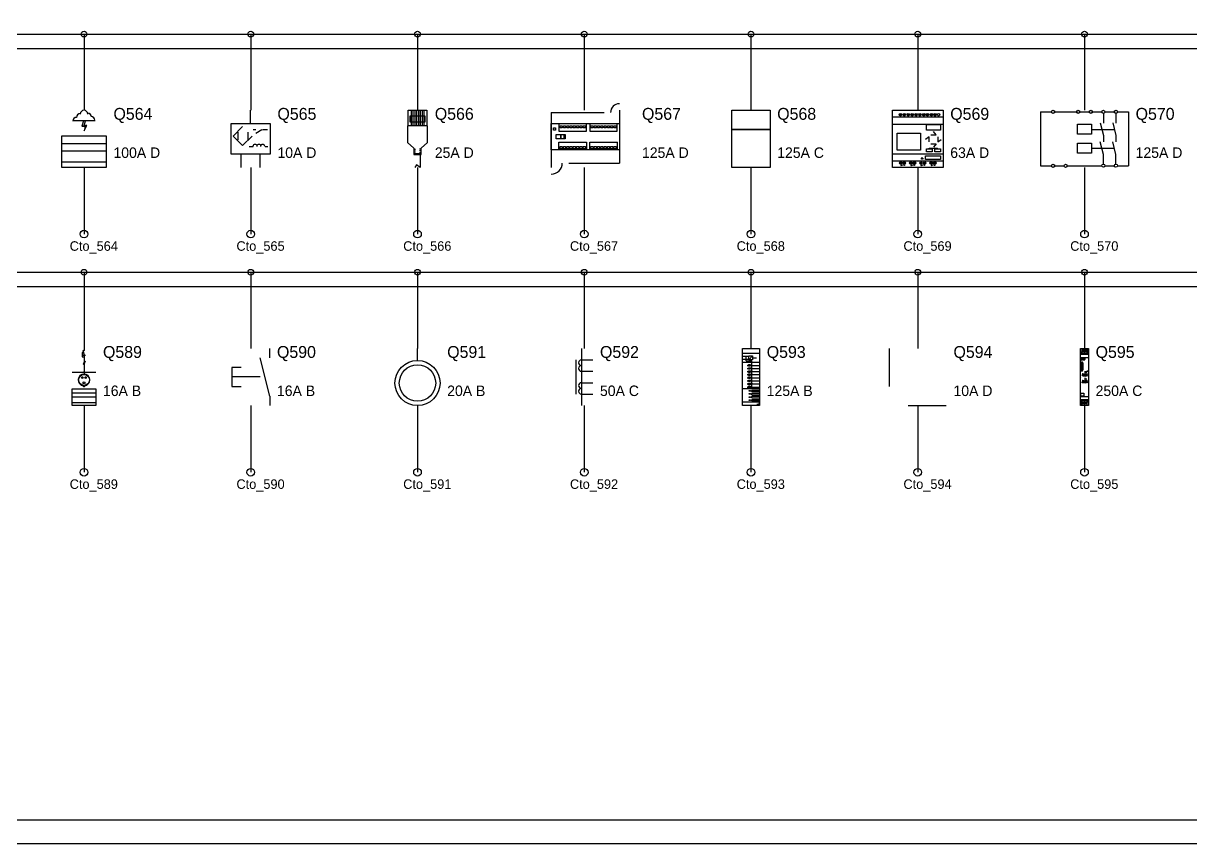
# Model space of a CAD drawing. Header units: metres. Extents: x 2 to 99, y 2 to 133.
# Drawn here: x 51.23 to 75.73, y 2 to 19.23 of the extents above; entities that cross this region are included whole.
import ezdxf

# ---------------------------------------------------------------- set-up
doc = ezdxf.new("R2010")
doc.units = ezdxf.units.M
for name, color, linetype in [('BARRAS_BUSBAR', 7, 'Continuous'), ('COMPONENTES', 7, 'Continuous'), ('FORMATO_LAMINA', 7, 'Continuous'), ('LINEAS_FUERZA', 7, 'Continuous'), ('TEXTOS_CIRCUITO', 7, 'Continuous')]:
    doc.layers.add(name, color=color, linetype=linetype)

msp = doc.modelspace()

# ---------------------------------------------------------------- linework, layer by layer
at = {"layer": 'BARRAS_BUSBAR'}
for p, q in [((5, 19), (96, 19)), ((5, 18.7), (96, 18.7)), ((5, 14), (96, 14)), ((5, 13.7), (96, 13.7))]:
    msp.add_line(p, q, dxfattribs=at)
at = {"layer": 'COMPONENTES'}
for p, q in [((55.99, 17.4), (55.99, 17.12)), ((59.365, 17.4), (59.365, 17.284)), ((59.403, 17.4), (59.403, 17.284)), ((59.442, 17.4), (59.442, 17.284)), ((59.481, 17.4), (59.481, 17.284)), ((59.519, 17.4), (59.519, 17.284)), ((59.558, 17.4), (59.558, 17.284)), ((59.597, 17.4), (59.597, 17.284)), ((59.635, 17.4), (59.635, 17.284)), ((63.738, 17.4), (63.738, 16.292)), ((52.732, 17.182), (52.268, 17.182)), ((59.365, 17.284), (59.365, 17.071)), ((59.403, 17.284), (59.403, 17.071)), ((59.442, 17.284), (59.442, 17.071)), ((59.481, 17.284), (59.481, 17.071)), ((59.519, 17.284), (59.519, 17.071)), ((59.558, 17.284), (59.558, 17.071)), ((59.597, 17.284), (59.597, 17.071)), ((59.635, 17.284), (59.635, 17.071)), ((62.308, 17.354), (62.308, 16.2)), ((62.308, 17.354), (63.415, 17.354)), ((69.468, 17.264), (70.532, 17.264)), ((69.615, 17.291), (69.654, 17.329)), ((69.621, 17.285), (69.659, 17.324)), ((69.697, 17.291), (69.735, 17.329)), ((69.703, 17.285), (69.741, 17.324)), ((69.779, 17.291), (69.817, 17.329)), ((69.785, 17.285), (69.823, 17.324)), ((69.861, 17.291), (69.899, 17.329)), ((69.866, 17.285), (69.905, 17.324)), ((69.943, 17.291), (69.981, 17.329)), ((69.948, 17.285), (69.986, 17.324)), ((70.025, 17.291), (70.063, 17.329)), ((70.03, 17.285), (70.068, 17.324)), ((70.106, 17.291), (70.145, 17.329)), ((70.112, 17.285), (70.15, 17.324)), ((70.183, 17.291), (70.221, 17.329)), ((70.188, 17.285), (70.226, 17.324)), ((70.265, 17.291), (70.303, 17.329)), ((70.27, 17.285), (70.308, 17.324)), ((70.341, 17.291), (70.379, 17.329)), ((70.346, 17.285), (70.385, 17.324)), ((72.577, 17.367), (72.577, 16.233)), ((72.577, 17.367), (72.801, 17.367)), ((72.88, 17.367), (73.329, 17.367)), ((73.408, 17.367), (73.592, 17.367)), ((73.671, 17.367), (73.856, 17.367)), ((73.896, 17.327), (73.896, 17.13)), ((73.935, 17.367), (74.12, 17.367)), ((74.159, 17.327), (74.159, 17.13)), ((74.199, 17.367), (74.423, 17.367)), ((74.423, 17.367), (74.423, 16.233)), ((55.73, 16.94), (55.73, 16.78)), ((55.94, 16.94), (55.94, 16.78)), ((56.05, 17), (56.11, 17)), ((56.11, 16.92), (56.23, 17)), ((56.25, 17), (56.35, 17)), ((62.469, 17.1), (62.469, 16.962)), ((62.469, 16.962), (63.046, 16.962)), ((63.046, 16.962), (63.046, 17.1)), ((63.115, 17.1), (63.115, 16.962)), ((63.115, 16.962), (63.692, 16.962)), ((63.692, 16.962), (63.692, 17.1)), ((69.468, 17.111), (70.532, 17.111)), ((73.645, 16.998), (74.12, 16.998)), ((52.032, 16.706), (52.968, 16.706)), ((62.469, 16.592), (62.469, 16.731)), ((62.469, 16.731), (63.046, 16.731)), ((62.502, 16.892), (62.502, 16.805)), ((62.511, 16.892), (62.511, 16.805)), ((62.562, 16.878), (62.562, 16.888)), ((62.562, 16.888), (62.589, 16.888)), ((62.571, 16.878), (62.562, 16.878)), ((62.562, 16.814), (62.562, 16.805)), ((62.562, 16.814), (62.566, 16.814)), ((62.589, 16.805), (62.562, 16.805)), ((62.571, 16.878), (62.571, 16.814)), ((62.58, 16.878), (62.58, 16.814)), ((62.589, 16.878), (62.58, 16.878)), ((62.58, 16.814), (62.589, 16.814)), ((62.589, 16.888), (62.589, 16.878)), ((62.589, 16.814), (62.589, 16.805)), ((63.046, 16.731), (63.046, 16.592)), ((63.115, 16.592), (63.115, 16.731)), ((63.118, 16.731), (63.695, 16.731)), ((63.692, 16.731), (63.692, 16.592)), ((52.032, 16.551), (52.968, 16.551)), ((55.79, 16.48), (55.79, 16.2)), ((55.97, 16.64), (56.05, 16.64)), ((56.19, 16.48), (56.19, 16.2)), ((56.3, 16.64), (56.36, 16.64)), ((59.423, 16.587), (59.461, 16.587)), ((59.423, 16.548), (59.461, 16.548)), ((59.423, 16.51), (59.461, 16.51)), ((59.577, 16.587), (59.539, 16.587)), ((59.577, 16.548), (59.539, 16.548)), ((59.577, 16.51), (59.539, 16.51)), ((69.468, 16.489), (70.532, 16.489)), ((70.095, 16.364), (70.095, 16.418)), ((70.243, 16.604), (70.417, 16.604)), ((70.243, 16.593), (70.243, 16.604)), ((70.417, 16.593), (70.417, 16.604)), ((73.645, 16.602), (74.12, 16.602)), ((52.032, 16.317), (52.968, 16.317)), ((62.677, 16.292), (63.738, 16.292)), ((69.468, 16.336), (70.532, 16.336)), ((69.621, 16.276), (69.659, 16.315)), ((69.626, 16.271), (69.665, 16.309)), ((69.697, 16.276), (69.735, 16.315)), ((69.703, 16.271), (69.741, 16.309)), ((69.834, 16.276), (69.872, 16.315)), ((69.839, 16.271), (69.877, 16.309)), ((69.91, 16.276), (69.948, 16.315)), ((69.915, 16.271), (69.954, 16.309)), ((70.046, 16.276), (70.085, 16.315)), ((70.052, 16.271), (70.09, 16.309)), ((70.068, 16.391), (70.123, 16.391)), ((70.123, 16.276), (70.161, 16.315)), ((70.128, 16.271), (70.166, 16.309)), ((70.259, 16.276), (70.297, 16.315)), ((70.265, 16.271), (70.303, 16.309)), ((70.335, 16.276), (70.374, 16.315)), ((70.341, 16.271), (70.379, 16.309)), ((72.577, 16.233), (72.801, 16.233)), ((72.88, 16.233), (73.065, 16.233)), ((73.144, 16.233), (73.856, 16.233)), ((73.935, 16.237), (74.12, 16.237)), ((74.199, 16.233), (74.423, 16.233)), ((52.488, 12.317), (52.459, 12.317)), ((52.459, 12.317), (52.459, 12.222)), ((52.459, 12.255), (52.517, 12.255)), ((52.508, 12.367), (52.492, 12.35)), ((52.492, 12.367), (52.508, 12.35)), ((52.5, 12.4), (52.5, 12.359)), ((52.5, 12.263), (52.517, 12.263)), ((52.517, 12.263), (52.517, 12.247)), ((56.4, 12.2), (56.4, 12.4)), ((59.5, 12.145), (59.5, 12.4)), ((62.94, 12.4), (62.94, 11.2)), ((66.32, 12.303), (66.677, 12.303)), ((69.4, 12.4), (69.4, 11.6)), ((73.417, 12.276), (73.583, 12.276)), ((73.432, 12.396), (73.435, 12.396)), ((73.432, 12.365), (73.433, 12.365)), ((52.459, 12.222), (52.517, 12.222)), ((52.521, 12.127), (52.479, 12.086)), ((52.521, 12.102), (52.479, 12.061)), ((52.5, 12.247), (52.517, 12.247)), ((52.5, 12.243), (52.5, 12.234)), ((52.5, 12.21), (52.5, 12.193)), ((52.5, 12.193), (52.5, 11.928)), ((56.4, 11.4), (56.2, 12.2)), ((62.82, 12.16), (62.82, 11.44)), ((62.94, 12.16), (63.18, 12.16)), ((66.32, 12.108), (66.677, 12.108)), ((66.325, 12.173), (66.454, 12.173)), ((66.326, 12.238), (66.453, 12.238)), ((66.398, 12.142), (66.398, 12.237)), ((66.398, 12.141), (66.518, 12.141)), ((66.418, 12.043), (66.45, 12.043)), ((66.453, 12.163), (66.534, 12.244)), ((66.463, 12.04), (66.473, 12.046)), ((66.483, 12.056), (66.515, 12.056)), ((66.483, 12.043), (66.677, 12.043)), ((66.518, 11.602), (66.518, 12.141)), ((66.534, 12.205), (66.616, 12.205)), ((73.417, 12.21), (73.583, 12.21)), ((73.418, 12.114), (73.441, 12.114)), ((73.426, 12.193), (73.426, 12.155)), ((73.426, 12.193), (73.441, 12.193)), ((73.426, 12.155), (73.433, 12.155)), ((73.433, 12.187), (73.433, 12.155)), ((73.433, 12.187), (73.439, 12.187)), ((73.435, 12.169), (73.435, 12.163)), ((73.435, 12.169), (73.439, 12.169)), ((73.435, 12.163), (73.441, 12.163)), ((73.458, 12.193), (73.458, 12.163)), ((73.458, 12.193), (73.465, 12.193)), ((73.458, 12.163), (73.465, 12.163)), ((73.462, 12.094), (73.462, 11.949)), ((73.465, 12.193), (73.465, 12.163)), ((73.468, 12.201), (73.468, 12.163)), ((73.468, 12.2), (73.476, 12.2)), ((73.468, 12.163), (73.476, 12.163)), ((73.476, 12.201), (73.476, 12.163)), ((73.479, 12.193), (73.479, 12.187)), ((73.479, 12.193), (73.509, 12.193)), ((73.498, 12.187), (73.479, 12.169)), ((73.479, 12.187), (73.498, 12.187)), ((73.479, 12.169), (73.479, 12.163)), ((73.479, 12.163), (73.509, 12.163)), ((73.509, 12.187), (73.49, 12.169)), ((73.49, 12.169), (73.509, 12.169)), ((73.509, 12.193), (73.509, 12.187)), ((73.509, 12.169), (73.509, 12.163)), ((52.252, 11.903), (52.748, 11.903)), ((52.5, 11.924), (52.5, 11.862)), ((56.2, 11.8), (55.6, 11.8)), ((62.94, 11.92), (63.18, 11.92)), ((66.418, 11.978), (66.45, 11.978)), ((66.418, 11.914), (66.45, 11.914)), ((66.418, 11.849), (66.45, 11.849)), ((66.418, 11.784), (66.45, 11.784)), ((66.463, 11.975), (66.473, 11.982)), ((66.463, 11.91), (66.473, 11.917)), ((66.463, 11.845), (66.473, 11.852)), ((66.463, 11.781), (66.473, 11.787)), ((66.483, 11.991), (66.515, 11.991)), ((66.483, 11.978), (66.677, 11.978)), ((66.483, 11.926), (66.515, 11.926)), ((66.483, 11.914), (66.677, 11.914)), ((66.483, 11.862), (66.515, 11.862)), ((66.483, 11.849), (66.677, 11.849)), ((66.483, 11.797), (66.515, 11.797)), ((66.483, 11.784), (66.677, 11.784)), ((73.418, 11.926), (73.441, 11.926)), ((73.422, 11.782), (73.422, 11.782)), ((73.433, 11.784), (73.432, 11.784)), ((73.45, 11.846), (73.454, 11.846)), ((73.454, 11.87), (73.459, 11.87)), ((73.454, 11.866), (73.459, 11.866)), ((73.454, 11.85), (73.459, 11.85)), ((73.454, 11.85), (73.454, 11.846)), ((73.454, 11.846), (73.459, 11.846)), ((73.459, 11.87), (73.459, 11.866)), ((73.459, 11.85), (73.459, 11.846)), ((73.504, 11.92), (73.504, 11.879)), ((73.504, 11.779), (73.504, 11.738)), ((73.517, 11.899), (73.525, 11.899)), ((73.525, 11.912), (73.537, 11.912)), ((73.525, 11.912), (73.525, 11.899)), ((73.525, 11.771), (73.525, 11.759)), ((73.537, 11.912), (73.537, 11.899)), ((73.537, 11.899), (73.546, 11.899)), ((73.537, 11.771), (73.537, 11.759)), ((73.546, 11.866), (73.55, 11.866)), ((73.55, 11.87), (73.554, 11.87)), ((73.55, 11.87), (73.55, 11.866)), ((73.554, 11.846), (73.558, 11.846)), ((73.558, 11.85), (73.562, 11.85)), ((73.558, 11.85), (73.558, 11.846)), ((73.562, 11.85), (73.562, 11.846)), ((73.562, 11.846), (73.566, 11.846)), ((62.94, 11.68), (63.18, 11.68)), ((66.32, 11.557), (66.677, 11.557)), ((66.418, 11.719), (66.45, 11.719)), ((66.418, 11.654), (66.45, 11.654)), ((66.418, 11.589), (66.45, 11.589)), ((66.463, 11.716), (66.473, 11.722)), ((66.463, 11.651), (66.473, 11.657)), ((66.463, 11.586), (66.473, 11.592)), ((66.483, 11.732), (66.515, 11.732)), ((66.483, 11.719), (66.677, 11.719)), ((66.483, 11.667), (66.515, 11.667)), ((66.483, 11.654), (66.677, 11.654)), ((66.483, 11.602), (66.518, 11.602)), ((66.483, 11.589), (66.677, 11.589)), ((66.515, 11.498), (66.502, 11.518)), ((66.515, 11.524), (66.677, 11.524)), ((66.515, 11.524), (66.515, 11.518)), ((73.45, 11.705), (73.454, 11.705)), ((73.454, 11.73), (73.459, 11.73)), ((73.454, 11.726), (73.459, 11.726)), ((73.454, 11.709), (73.459, 11.709)), ((73.454, 11.709), (73.454, 11.705)), ((73.454, 11.705), (73.459, 11.705)), ((73.459, 11.73), (73.459, 11.726)), ((73.459, 11.709), (73.459, 11.705)), ((73.517, 11.759), (73.525, 11.759)), ((73.537, 11.759), (73.546, 11.759)), ((73.546, 11.726), (73.55, 11.726)), ((73.55, 11.73), (73.554, 11.73)), ((73.55, 11.73), (73.55, 11.726)), ((73.554, 11.705), (73.558, 11.705)), ((73.558, 11.709), (73.562, 11.709)), ((73.558, 11.709), (73.558, 11.705)), ((73.562, 11.709), (73.562, 11.705)), ((73.562, 11.705), (73.566, 11.705)), ((52.252, 11.469), (52.748, 11.469)), ((52.252, 11.386), (52.748, 11.386)), ((56.4, 11.4), (56.4, 11.2)), ((62.94, 11.44), (63.18, 11.44)), ((66.32, 11.278), (66.677, 11.278)), ((66.489, 11.508), (66.492, 11.508)), ((66.489, 11.443), (66.492, 11.443)), ((66.489, 11.378), (66.492, 11.378)), ((66.489, 11.314), (66.492, 11.314)), ((66.496, 11.508), (66.499, 11.508)), ((66.496, 11.443), (66.499, 11.443)), ((66.496, 11.378), (66.499, 11.378)), ((66.496, 11.314), (66.499, 11.314)), ((66.502, 11.508), (66.508, 11.508)), ((66.515, 11.434), (66.502, 11.453)), ((66.502, 11.443), (66.508, 11.443)), ((66.515, 11.369), (66.502, 11.388)), ((66.502, 11.378), (66.508, 11.378)), ((66.515, 11.304), (66.502, 11.323)), ((66.502, 11.314), (66.508, 11.314)), ((66.515, 11.492), (66.515, 11.498)), ((66.515, 11.492), (66.677, 11.492)), ((66.515, 11.459), (66.677, 11.459)), ((66.515, 11.459), (66.515, 11.453)), ((66.515, 11.427), (66.515, 11.434)), ((66.515, 11.427), (66.677, 11.427)), ((66.515, 11.395), (66.677, 11.395)), ((66.515, 11.395), (66.515, 11.388)), ((66.515, 11.362), (66.515, 11.369)), ((66.515, 11.362), (66.677, 11.362)), ((66.515, 11.33), (66.677, 11.33)), ((66.515, 11.33), (66.515, 11.323)), ((66.515, 11.297), (66.515, 11.304)), ((66.515, 11.297), (66.677, 11.297)), ((73.417, 11.39), (73.583, 11.39)), ((73.417, 11.324), (73.583, 11.324)), ((52.252, 11.262), (52.748, 11.262)), ((66.62, 11.232), (66.653, 11.232)), ((66.646, 11.232), (66.68, 11.232)), ((69.8, 11.2), (70.6, 11.2)), ((73.433, 11.217), (73.432, 11.217))]:
    msp.add_line(p, q, dxfattribs=at)
for points in [[(59.306, 17.4), (59.694, 17.4), (59.694, 17.071), (59.306, 17.071), (59.306, 17.4), (59.326, 17.4)], [(52.492, 17.182), (52.453, 17.065), (52.523, 17.065), (52.5, 16.971), (52.562, 17.081), (52.5, 17.081), (52.531, 17.182)], [(55.83, 17.06), (55.63, 16.86), (55.83, 16.66), (56.03, 16.86)], [(59.287, 17.071), (59.287, 16.723), (59.423, 16.606), (59.423, 16.471), (59.577, 16.471), (59.577, 16.606), (59.713, 16.723), (59.713, 17.071), (59.306, 17.071)], [(70.275, 16.882), (70.385, 16.882), (70.33, 16.953)], [(70.303, 17.1), (70.303, 17.105), (70.357, 17.105), (70.357, 17.1)], [(73.83, 17.134), (73.896, 16.87), (73.896, 16.738)], [(74.093, 17.134), (74.159, 16.87), (74.159, 16.738)], [(70.237, 16.735), (70.237, 16.844), (70.166, 16.789)], [(70.275, 16.696), (70.385, 16.696), (70.33, 16.625)], [(70.423, 16.844), (70.423, 16.735), (70.494, 16.789)], [(73.896, 16.277), (73.896, 16.475), (73.83, 16.738)], [(74.159, 16.277), (74.159, 16.475), (74.093, 16.738)], [(59.442, 16.49), (59.558, 16.49), (59.558, 16.2), (59.481, 16.258), (59.442, 16.2)], [(69.643, 16.265), (69.643, 16.244), (69.654, 16.244), (69.703, 16.26)], [(69.719, 16.265), (69.719, 16.244), (69.708, 16.244)], [(69.855, 16.265), (69.855, 16.244), (69.866, 16.244), (69.915, 16.26)], [(69.932, 16.265), (69.932, 16.244), (69.921, 16.244)], [(70.068, 16.265), (70.068, 16.244), (70.079, 16.244), (70.128, 16.26)], [(70.145, 16.265), (70.145, 16.244), (70.134, 16.244)], [(70.281, 16.265), (70.281, 16.244), (70.292, 16.244), (70.341, 16.26)], [(70.357, 16.265), (70.357, 16.244), (70.346, 16.244)], [(52.5, 12.263), (52.5, 12.276), (52.479, 12.359)], [(55.8, 12), (55.6, 12), (55.6, 11.6), (55.8, 11.6)], [(73.454, 11.829), (73.45, 11.825), (73.454, 11.821)], [(73.459, 11.829), (73.463, 11.825), (73.459, 11.821)], [(73.479, 11.841), (73.492, 11.85), (73.492, 11.833)], [(73.554, 11.829), (73.55, 11.825), (73.554, 11.821)], [(73.558, 11.829), (73.562, 11.825), (73.558, 11.821)], [(73.454, 11.688), (73.45, 11.684), (73.454, 11.68)], [(73.459, 11.688), (73.463, 11.684), (73.459, 11.68)], [(73.479, 11.701), (73.492, 11.709), (73.492, 11.692)], [(73.554, 11.688), (73.55, 11.684), (73.554, 11.68)], [(73.558, 11.688), (73.562, 11.684), (73.558, 11.68)], [(66.677, 11.242), (66.661, 11.242), (66.661, 11.223), (66.677, 11.223)]]:
    msp.add_lwpolyline(points, dxfattribs=at)
for points in [[(66.1, 17.4), (66.9, 17.4), (66.9, 17), (66.1, 17)], [(69.468, 17.4), (70.532, 17.4), (70.532, 16.2), (69.468, 16.2)], [(59.345, 17.284), (59.655, 17.284), (59.655, 17.148), (59.345, 17.148)], [(55.59, 17.12), (56.41, 17.12), (56.41, 16.48), (55.59, 16.48)], [(62.308, 17.123), (63.738, 17.123), (63.738, 16.569), (62.308, 16.569)], [(62.354, 17.031), (62.4, 17.031), (62.4, 16.985), (62.354, 16.985)], [(62.492, 17.077), (62.538, 17.077), (62.538, 17.031), (62.492, 17.031)], [(62.562, 17.077), (62.608, 17.077), (62.608, 17.031), (62.562, 17.031)], [(62.631, 17.077), (62.677, 17.077), (62.677, 17.031), (62.631, 17.031)], [(62.7, 17.077), (62.746, 17.077), (62.746, 17.031), (62.7, 17.031)], [(62.769, 17.077), (62.815, 17.077), (62.815, 17.031), (62.769, 17.031)], [(62.838, 17.077), (62.885, 17.077), (62.885, 17.031), (62.838, 17.031)], [(62.908, 17.077), (62.954, 17.077), (62.954, 17.031), (62.908, 17.031)], [(62.977, 17.077), (63.023, 17.077), (63.023, 17.031), (62.977, 17.031)], [(63.138, 17.077), (63.185, 17.077), (63.185, 17.031), (63.138, 17.031)], [(63.208, 17.077), (63.254, 17.077), (63.254, 17.031), (63.208, 17.031)], [(63.277, 17.077), (63.323, 17.077), (63.323, 17.031), (63.277, 17.031)], [(63.346, 17.077), (63.392, 17.077), (63.392, 17.031), (63.346, 17.031)], [(63.415, 17.077), (63.462, 17.077), (63.462, 17.031), (63.415, 17.031)], [(63.485, 17.077), (63.531, 17.077), (63.531, 17.031), (63.485, 17.031)], [(63.554, 17.077), (63.6, 17.077), (63.6, 17.031), (63.554, 17.031)], [(63.623, 17.077), (63.669, 17.077), (63.669, 17.031), (63.623, 17.031)], [(66.1, 17), (66.9, 17), (66.9, 16.2), (66.1, 16.2)], [(69.566, 16.92), (70.057, 16.92), (70.057, 16.56), (69.566, 16.56)], [(70.183, 17.1), (70.477, 17.1), (70.477, 16.98), (70.183, 16.98)], [(73.355, 17.108), (73.645, 17.108), (73.645, 16.897), (73.355, 16.897)], [(52.032, 16.862), (52.968, 16.862), (52.968, 16.2), (52.032, 16.2)], [(62.414, 16.892), (62.598, 16.892), (62.598, 16.8), (62.414, 16.8)], [(73.355, 16.712), (73.645, 16.712), (73.645, 16.501), (73.355, 16.501)], [(62.492, 16.638), (62.538, 16.638), (62.538, 16.592), (62.492, 16.592)], [(62.562, 16.638), (62.608, 16.638), (62.608, 16.592), (62.562, 16.592)], [(62.631, 16.638), (62.677, 16.638), (62.677, 16.592), (62.631, 16.592)], [(62.7, 16.638), (62.746, 16.638), (62.746, 16.592), (62.7, 16.592)], [(62.769, 16.638), (62.815, 16.638), (62.815, 16.592), (62.769, 16.592)], [(62.838, 16.638), (62.885, 16.638), (62.885, 16.592), (62.838, 16.592)], [(62.908, 16.638), (62.954, 16.638), (62.954, 16.592), (62.908, 16.592)], [(62.977, 16.638), (63.023, 16.638), (63.023, 16.592), (62.977, 16.592)], [(63.138, 16.638), (63.185, 16.638), (63.185, 16.592), (63.138, 16.592)], [(63.208, 16.638), (63.254, 16.638), (63.254, 16.592), (63.208, 16.592)], [(63.277, 16.638), (63.323, 16.638), (63.323, 16.592), (63.277, 16.592)], [(63.346, 16.638), (63.392, 16.638), (63.392, 16.592), (63.346, 16.592)], [(63.415, 16.638), (63.462, 16.638), (63.462, 16.592), (63.415, 16.592)], [(63.485, 16.638), (63.531, 16.638), (63.531, 16.592), (63.485, 16.592)], [(63.554, 16.638), (63.6, 16.638), (63.6, 16.592), (63.554, 16.592)], [(63.623, 16.638), (63.669, 16.638), (63.669, 16.592), (63.623, 16.592)], [(70.166, 16.445), (70.477, 16.445), (70.477, 16.364), (70.166, 16.364)], [(70.183, 16.593), (70.303, 16.593), (70.303, 16.527), (70.183, 16.527)], [(70.357, 16.593), (70.477, 16.593), (70.477, 16.527), (70.357, 16.527)], [(66.32, 12.4), (66.677, 12.4), (66.677, 11.2), (66.32, 11.2)], [(73.417, 12.4), (73.583, 12.4), (73.583, 11.2), (73.417, 11.2)], [(73.446, 12.334), (73.5, 12.334), (73.5, 12.279), (73.446, 12.279)], [(73.448, 12.396), (73.501, 12.396), (73.501, 12.341), (73.448, 12.341)], [(73.452, 12.326), (73.493, 12.326), (73.493, 12.284), (73.452, 12.284)], [(73.453, 12.387), (73.495, 12.387), (73.495, 12.346), (73.453, 12.346)], [(73.5, 12.334), (73.554, 12.334), (73.554, 12.279), (73.5, 12.279)], [(73.501, 12.396), (73.555, 12.396), (73.555, 12.341), (73.501, 12.341)], [(73.507, 12.326), (73.548, 12.326), (73.548, 12.284), (73.507, 12.284)], [(73.508, 12.387), (73.549, 12.387), (73.549, 12.346), (73.508, 12.346)], [(66.45, 12.059), (66.483, 12.059), (66.483, 12.027), (66.45, 12.027)], [(66.453, 12.244), (66.534, 12.244), (66.534, 12.163), (66.453, 12.163)], [(73.435, 12.102), (73.447, 12.102), (73.447, 12.077), (73.435, 12.077)], [(73.435, 12.073), (73.447, 12.073), (73.447, 12.048), (73.435, 12.048)], [(73.435, 12.044), (73.447, 12.044), (73.447, 12.02), (73.435, 12.02)], [(73.435, 12.015), (73.447, 12.015), (73.447, 11.991), (73.435, 11.991)], [(66.45, 11.995), (66.483, 11.995), (66.483, 11.962), (66.45, 11.962)], [(66.45, 11.93), (66.483, 11.93), (66.483, 11.897), (66.45, 11.897)], [(66.45, 11.865), (66.483, 11.865), (66.483, 11.832), (66.45, 11.832)], [(66.45, 11.8), (66.483, 11.8), (66.483, 11.768), (66.45, 11.768)], [(73.435, 11.986), (73.446, 11.986), (73.446, 11.962), (73.435, 11.962)], [(73.435, 11.957), (73.446, 11.957), (73.446, 11.933), (73.435, 11.933)], [(73.454, 11.829), (73.459, 11.829), (73.459, 11.821), (73.454, 11.821)], [(73.492, 11.843), (73.53, 11.843), (73.53, 11.839), (73.492, 11.839)], [(73.554, 11.829), (73.558, 11.829), (73.558, 11.821), (73.554, 11.821)], [(52.252, 11.552), (52.748, 11.552), (52.748, 11.2), (52.252, 11.2)], [(66.45, 11.735), (66.483, 11.735), (66.483, 11.703), (66.45, 11.703)], [(66.45, 11.67), (66.483, 11.67), (66.483, 11.638), (66.45, 11.638)], [(66.45, 11.605), (66.483, 11.605), (66.483, 11.573), (66.45, 11.573)], [(73.454, 11.688), (73.459, 11.688), (73.459, 11.68), (73.454, 11.68)], [(73.492, 11.703), (73.53, 11.703), (73.53, 11.699), (73.492, 11.699)], [(73.554, 11.688), (73.558, 11.688), (73.558, 11.68), (73.554, 11.68)], [(66.463, 11.515), (66.489, 11.515), (66.489, 11.502), (66.463, 11.502)], [(66.463, 11.45), (66.489, 11.45), (66.489, 11.437), (66.463, 11.437)], [(66.463, 11.385), (66.489, 11.385), (66.489, 11.372), (66.463, 11.372)], [(66.463, 11.32), (66.489, 11.32), (66.489, 11.307), (66.463, 11.307)], [(73.421, 11.457), (73.488, 11.457), (73.488, 11.394), (73.421, 11.394)], [(73.446, 11.32), (73.5, 11.32), (73.5, 11.265), (73.446, 11.265)], [(73.452, 11.312), (73.493, 11.312), (73.493, 11.27), (73.452, 11.27)], [(73.5, 11.32), (73.554, 11.32), (73.554, 11.265), (73.5, 11.265)], [(73.507, 11.312), (73.548, 11.312), (73.548, 11.27), (73.507, 11.27)], [(73.445, 11.258), (73.498, 11.258), (73.498, 11.204), (73.445, 11.204)], [(73.451, 11.25), (73.492, 11.25), (73.492, 11.209), (73.451, 11.209)], [(73.499, 11.258), (73.552, 11.258), (73.552, 11.204), (73.499, 11.204)], [(73.505, 11.25), (73.547, 11.25), (73.547, 11.208), (73.505, 11.208)]]:
    msp.add_lwpolyline(points, close=True, dxfattribs=at)
for centre, radius in [((72.841, 17.367), 0.033), ((73.368, 17.367), 0.033), ((73.632, 17.367), 0.033), ((73.896, 17.367), 0.033), ((74.159, 17.367), 0.033), ((69.637, 17.307), 0.0273), ((69.719, 17.307), 0.0273), ((69.801, 17.307), 0.0273), ((69.883, 17.307), 0.0273), ((69.965, 17.307), 0.0273), ((70.046, 17.307), 0.0273), ((70.128, 17.307), 0.0273), ((70.205, 17.307), 0.0273), ((70.286, 17.307), 0.0273), ((70.363, 17.307), 0.0273), ((70.439, 17.307), 0.0273), ((69.643, 16.293), 0.0273), ((69.719, 16.293), 0.0273), ((69.855, 16.293), 0.0273), ((69.932, 16.293), 0.0273), ((70.068, 16.293), 0.0273), ((70.145, 16.293), 0.0273), ((70.281, 16.293), 0.0273), ((70.357, 16.293), 0.0273), ((72.841, 16.233), 0.033), ((73.104, 16.233), 0.033), ((73.896, 16.237), 0.033), ((74.159, 16.237), 0.033), ((52.521, 12.127), 0.00414), ((59.5, 11.673), 0.473), ((59.5, 11.673), 0.382), ((66.398, 12.173), 0.00162), ((66.518, 12.056), 0.00162), ((73.462, 12.2), 0.00453), ((52.5, 11.738), 0.114), ((52.463, 11.788), 0.0166), ((52.5, 11.903), 0.00828), ((52.537, 11.788), 0.0166), ((66.518, 11.991), 0.00162), ((66.518, 11.926), 0.00162), ((66.518, 11.862), 0.00162), ((66.518, 11.797), 0.00162), ((73.468, 11.846), 0.00103), ((73.471, 11.863), 0.00103), ((73.471, 11.829), 0.00103), ((73.506, 11.841), 0.031), ((73.481, 11.875), 0.00103), ((73.528, 11.875), 0.00103), ((73.539, 11.863), 0.00103), ((73.543, 11.829), 0.00103), ((73.545, 11.846), 0.00103), ((73.564, 11.921), 0.0103), ((52.5, 11.676), 0.0207), ((66.518, 11.732), 0.00162), ((66.518, 11.667), 0.00162), ((73.468, 11.705), 0.00103), ((73.471, 11.722), 0.00103), ((73.471, 11.689), 0.00103), ((73.506, 11.701), 0.031), ((73.481, 11.734), 0.00103), ((73.528, 11.734), 0.00103), ((73.539, 11.722), 0.00103), ((73.543, 11.689), 0.00103), ((73.545, 11.705), 0.00103)]:
    msp.add_circle(centre, radius, dxfattribs=at)
for centre, radius, start, end in [((52.5, 17.322), 0.0779, 0, 180), ((63.738, 17.354), 0.185, 90, 180), ((52.344, 17.174), 0.0779, 90, 180), ((52.422, 17.252), 0.0779, 90, 180), ((52.578, 17.26), 0.0779, 0, 90), ((52.648, 17.19), 0.0779, 0, 90), ((56.09, 16.64), 0.045, 0, 180), ((56.17, 16.64), 0.045, 0, 180), ((56.25, 16.64), 0.045, 0, 180), ((62.308, 16.292), 0.231, 270, 360), ((52.5, 12.222), 0.0134, 270, 450), ((62.94, 12.1), 0.06, 90, 270), ((62.94, 11.98), 0.06, 90, 270), ((66.463, 12.043), 0.00486, 0, 180), ((66.473, 12.043), 0.00486, 180, 360), ((73.439, 12.178), 0.00904, 270, 450), ((73.441, 12.178), 0.0151, 270, 450), ((73.441, 12.094), 0.0209, 0, 90), ((52.5, 11.738), 0.124, 278, 622), ((66.463, 11.978), 0.00486, 0, 180), ((66.463, 11.914), 0.00486, 0, 180), ((66.463, 11.849), 0.00486, 0, 180), ((66.463, 11.784), 0.00486, 0, 180), ((66.473, 11.978), 0.00486, 180, 360), ((66.473, 11.914), 0.00486, 180, 360), ((66.473, 11.849), 0.00486, 180, 360), ((66.473, 11.784), 0.00486, 180, 360), ((73.441, 11.947), 0.0209, 270, 360), ((52.5, 11.614), 0.0166, 180, 360), ((62.94, 11.62), 0.06, 90, 270), ((62.94, 11.5), 0.06, 90, 270), ((66.463, 11.719), 0.00486, 0, 180), ((66.463, 11.654), 0.00486, 0, 180), ((66.463, 11.589), 0.00486, 0, 180), ((66.473, 11.719), 0.00486, 180, 360), ((66.473, 11.654), 0.00486, 180, 360), ((66.473, 11.589), 0.00486, 180, 360)]:
    msp.add_arc(centre, radius, start, end, dxfattribs=at)
at = {"layer": 'FORMATO_LAMINA'}
for points in [[(2, 2), (99, 2), (99, 133), (2, 133)], [(2.5, 2.5), (98.5, 2.5), (98.5, 132.5), (2.5, 132.5)]]:
    msp.add_lwpolyline(points, close=True, dxfattribs=at)
at = {"layer": 'LINEAS_FUERZA'}
for p, q in [((52.5, 19), (52.5, 17.4)), ((56, 19), (56, 17.4)), ((59.5, 19), (59.5, 17.4)), ((63, 19), (63, 17.4)), ((66.5, 19), (66.5, 17.4)), ((70, 19), (70, 17.4)), ((73.5, 19), (73.5, 17.4)), ((52.5, 16.2), (52.5, 14.8)), ((56, 16.2), (56, 14.8)), ((59.5, 16.2), (59.5, 14.8)), ((63, 16.2), (63, 14.8)), ((66.5, 16.2), (66.5, 14.8)), ((70, 16.2), (70, 14.8)), ((73.5, 16.2), (73.5, 14.8)), ((52.5, 14), (52.5, 12.4)), ((56, 14), (56, 12.4)), ((59.5, 14), (59.5, 12.4)), ((63, 14), (63, 12.4)), ((66.5, 14), (66.5, 12.4)), ((70, 14), (70, 12.4)), ((73.5, 14), (73.5, 12.4)), ((52.5, 11.2), (52.5, 9.8)), ((56, 11.2), (56, 9.8)), ((59.5, 11.2), (59.5, 9.8)), ((63, 11.2), (63, 9.8)), ((66.5, 11.2), (66.5, 9.8)), ((70, 11.2), (70, 9.8)), ((73.5, 11.2), (73.5, 9.8))]:
    msp.add_line(p, q, dxfattribs=at)
for centre, radius in [((52.5, 19), 0.06), ((56, 19), 0.06), ((59.5, 19), 0.06), ((63, 19), 0.06), ((66.5, 19), 0.06), ((70, 19), 0.06), ((73.5, 19), 0.06), ((52.5, 14.8), 0.08), ((56, 14.8), 0.08), ((59.5, 14.8), 0.08), ((63, 14.8), 0.08), ((66.5, 14.8), 0.08), ((70, 14.8), 0.08), ((73.5, 14.8), 0.08), ((52.5, 14), 0.06), ((56, 14), 0.06), ((59.5, 14), 0.06), ((63, 14), 0.06), ((66.5, 14), 0.06), ((70, 14), 0.06), ((73.5, 14), 0.06), ((52.5, 9.8), 0.08), ((56, 9.8), 0.08), ((59.5, 9.8), 0.08), ((63, 9.8), 0.08), ((66.5, 9.8), 0.08), ((70, 9.8), 0.08), ((73.5, 9.8), 0.08)]:
    msp.add_circle(centre, radius, dxfattribs=at)

# ---------------------------------------------------------------- texts
at = {"layer": 'TEXTOS_CIRCUITO'}
for s, height, p in [('Q564', 0.25, (53.118, 17.2)), ('Q565', 0.25, (56.56, 17.2)), ('Q566', 0.25, (59.863, 17.2)), ('Q567', 0.25, (64.212, 17.2)), ('Q568', 0.25, (67.05, 17.2)), ('Q569', 0.25, (70.682, 17.2)), ('Q570', 0.25, (74.573, 17.2)), ('100A D', 0.22, (53.118, 16.4)), ('10A D', 0.22, (56.56, 16.4)), ('25A D', 0.22, (59.863, 16.4)), ('125A D', 0.22, (64.212, 16.4)), ('125A C', 0.22, (67.05, 16.4)), ('63A D', 0.22, (70.682, 16.4)), ('125A D', 0.22, (74.573, 16.4)), ('Cto_564', 0.2, (52.2, 14.45)), ('Cto_565', 0.2, (55.7, 14.45)), ('Cto_566', 0.2, (59.2, 14.45)), ('Cto_567', 0.2, (62.7, 14.45)), ('Cto_568', 0.2, (66.2, 14.45)), ('Cto_569', 0.2, (69.7, 14.45)), ('Cto_570', 0.2, (73.2, 14.45)), ('Q589', 0.25, (52.898, 12.2)), ('Q590', 0.25, (56.55, 12.2)), ('Q591', 0.25, (60.123, 12.2)), ('Q592', 0.25, (63.33, 12.2)), ('Q593', 0.25, (66.83, 12.2)), ('Q594', 0.25, (70.75, 12.2)), ('Q595', 0.25, (73.733, 12.2)), ('16A B', 0.22, (52.898, 11.4)), ('16A B', 0.22, (56.55, 11.4)), ('20A B', 0.22, (60.123, 11.4)), ('50A C', 0.22, (63.33, 11.4)), ('125A B', 0.22, (66.83, 11.4)), ('10A D', 0.22, (70.75, 11.4)), ('250A C', 0.22, (73.733, 11.4)), ('Cto_589', 0.2, (52.2, 9.45)), ('Cto_590', 0.2, (55.7, 9.45)), ('Cto_591', 0.2, (59.2, 9.45)), ('Cto_592', 0.2, (62.7, 9.45)), ('Cto_593', 0.2, (66.2, 9.45)), ('Cto_594', 0.2, (69.7, 9.45)), ('Cto_595', 0.2, (73.2, 9.45))]:
    msp.add_text(s, height=height, dxfattribs=at).set_placement(p)

doc.saveas('drawing.dxf')
